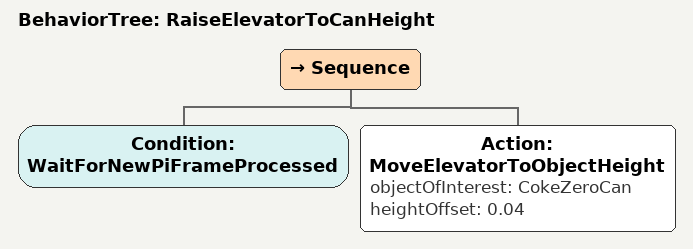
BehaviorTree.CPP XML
<?xml version="1.0"?>
<root main_tree_to_execute="RaiseElevatorToCanHeight">
    <BehaviorTree ID="RaiseElevatorToCanHeight">
        <Sequence>
            <!-- Wait for vision system to be ready -->
            <Condition ID="WaitForNewPiFrameProcessed" />

            <!-- One-shot elevator move from OAK-D object Z height -->
            <Action ID="MoveElevatorToObjectHeight" objectOfInterest="CokeZeroCan" heightOffset="0.04" />
        </Sequence>
    </BehaviorTree>
</root>
